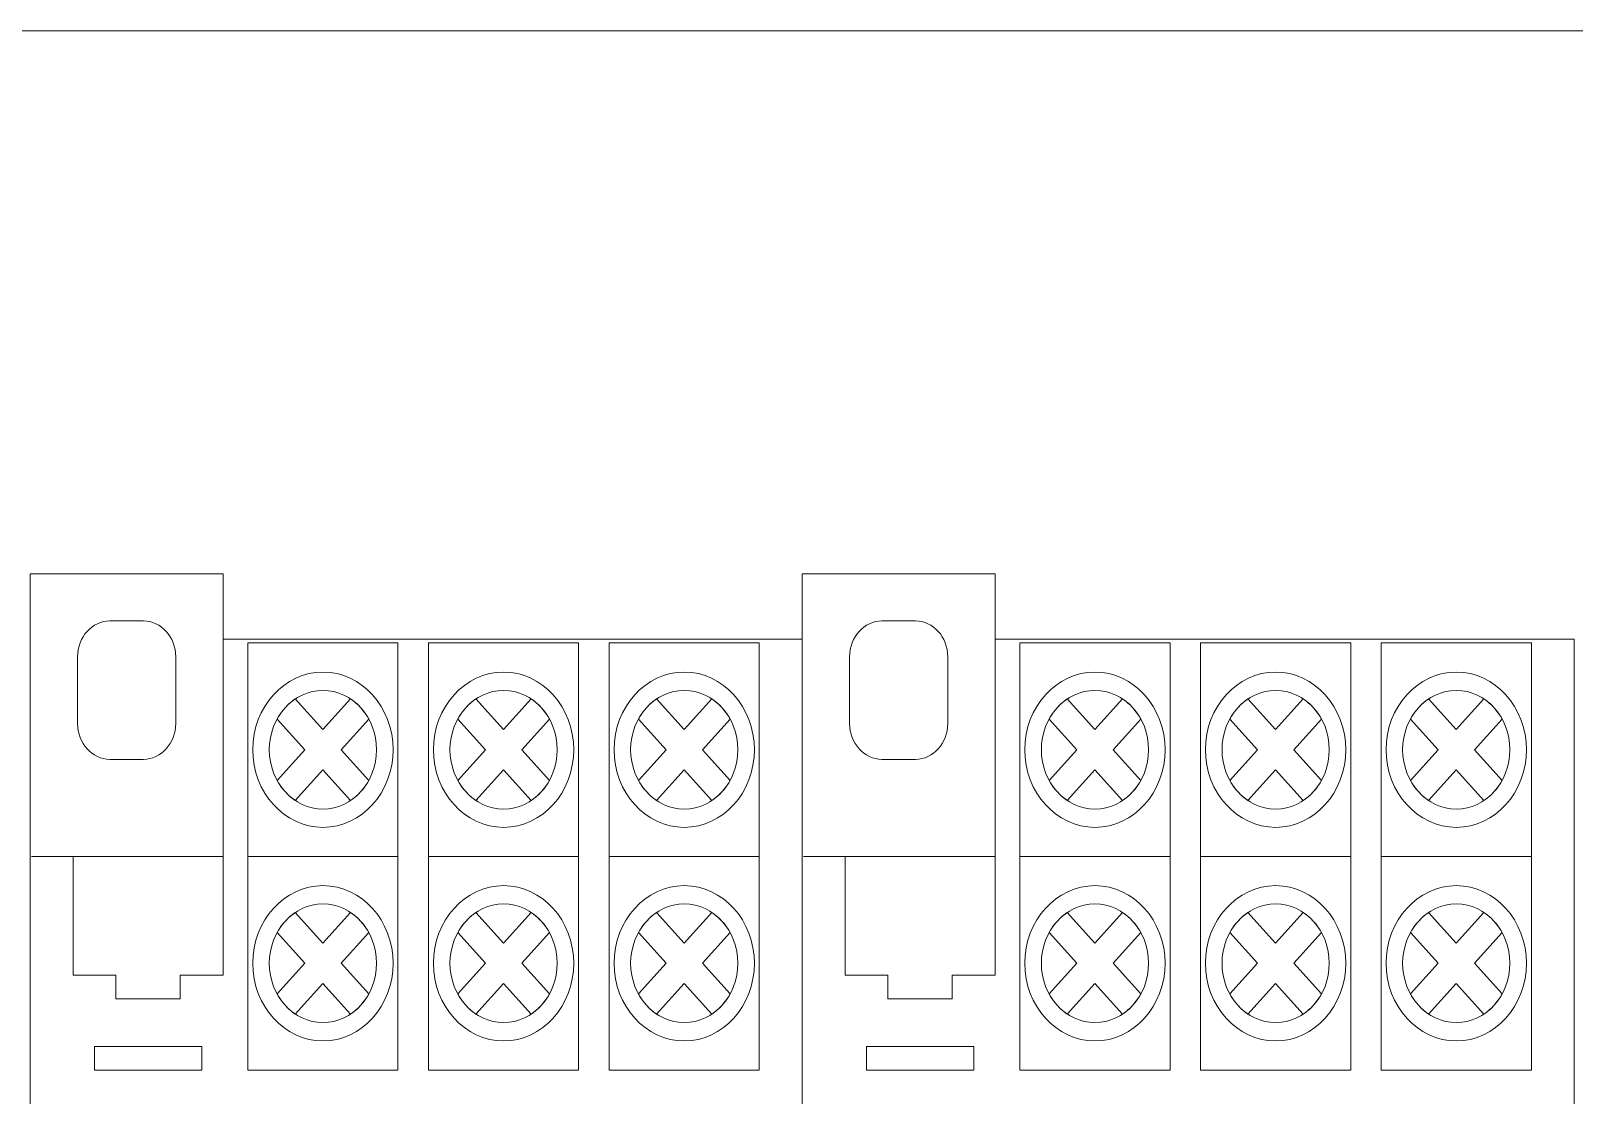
# Model space of a CAD drawing. Extents: x -319 to 3117, y -991 to 292.
# Drawn here: x 2704.2 to 2777.1, y -535.4 to -485.1 of the extents above; entities that cross this region are included whole.
import ezdxf

# ---------------------------------------------------------------- set-up
doc = ezdxf.new("R2010")
doc.units = 0
doc.layers.get('0').update_dxf_attribs({"lineweight": 15})

msp = doc.modelspace()

# ---------------------------------------------------------------- linework, layer by layer
at = {"lineweight": 15}
msp.add_line((2383.861, -485.065), (2819.444, -485.065), dxfattribs=at)
for points, knots in [([(2713.254, -513.814), (2713.254, -513.814), (2740.629, -513.814), (2740.629, -513.814), (2740.629, -513.814), (2740.629, -513.814), (2740.629, -586.118), (2740.629, -586.118), (2740.629, -586.118), (2740.629, -586.118), (2740.629, -589.215), (2740.629, -589.215), (2740.629, -589.215), (2740.629, -589.215), (2731.504, -589.215), (2731.504, -589.215), (2731.504, -589.215), (2731.504, -589.215), (2731.504, -586.118), (2731.504, -586.118), (2731.504, -586.118), (2731.504, -586.118), (2704.129, -586.118), (2704.129, -586.118), (2704.129, -586.118), (2704.129, -586.118), (2704.129, -523.11), (2704.129, -523.11), (2704.129, -523.11), (2704.129, -523.11), (2704.129, -513.814), (2704.129, -513.814), (2704.129, -513.814), (2704.129, -513.814), (2704.129, -510.715), (2704.129, -510.715), (2704.129, -510.715), (2704.129, -510.715), (2713.254, -510.715), (2713.254, -510.715), (2713.254, -510.715), (2713.254, -510.715), (2713.254, -513.814), (2713.254, -513.814)], [0, 0, 0, 0, 0.090909, 0.090909, 0.090909, 0.090909, 0.181818, 0.181818, 0.181818, 0.181818, 0.272727, 0.272727, 0.272727, 0.272727, 0.363636, 0.363636, 0.363636, 0.363636, 0.454545, 0.454545, 0.454545, 0.454545, 0.545455, 0.545455, 0.545455, 0.545455, 0.636364, 0.636364, 0.636364, 0.636364, 0.727273, 0.727273, 0.727273, 0.727273, 0.818182, 0.818182, 0.818182, 0.818182, 0.909091, 0.909091, 0.909091, 0.909091, 1, 1, 1, 1]), ([(2749.754, -513.814), (2749.754, -513.814), (2777.129, -513.814), (2777.129, -513.814), (2777.129, -513.814), (2777.129, -513.814), (2777.129, -586.118), (2777.129, -586.118), (2777.129, -586.118), (2777.129, -586.118), (2777.129, -589.215), (2777.129, -589.215), (2777.129, -589.215), (2777.129, -589.215), (2768.004, -589.215), (2768.004, -589.215), (2768.004, -589.215), (2768.004, -589.215), (2768.004, -586.118), (2768.004, -586.118), (2768.004, -586.118), (2768.004, -586.118), (2740.629, -586.118), (2740.629, -586.118), (2740.629, -586.118), (2740.629, -586.118), (2740.629, -523.11), (2740.629, -523.11), (2740.629, -523.11), (2740.629, -523.11), (2740.629, -513.814), (2740.629, -513.814), (2740.629, -513.814), (2740.629, -513.814), (2740.629, -510.715), (2740.629, -510.715), (2740.629, -510.715), (2740.629, -510.715), (2749.754, -510.715), (2749.754, -510.715), (2749.754, -510.715), (2749.754, -510.715), (2749.754, -513.814), (2749.754, -513.814)], [0, 0, 0, 0, 0.090909, 0.090909, 0.090909, 0.090909, 0.181818, 0.181818, 0.181818, 0.181818, 0.272727, 0.272727, 0.272727, 0.272727, 0.363636, 0.363636, 0.363636, 0.363636, 0.454545, 0.454545, 0.454545, 0.454545, 0.545455, 0.545455, 0.545455, 0.545455, 0.636364, 0.636364, 0.636364, 0.636364, 0.727273, 0.727273, 0.727273, 0.727273, 0.818182, 0.818182, 0.818182, 0.818182, 0.909091, 0.909091, 0.909091, 0.909091, 1, 1, 1, 1]), ([(2707.901, -512.944), (2707.901, -512.944), (2709.482, -512.944), (2709.482, -512.944), (2709.482, -512.944), (2710.324, -512.944), (2711.012, -513.705), (2711.012, -514.636), (2711.012, -514.636), (2711.012, -514.636), (2711.012, -517.795), (2711.012, -517.795), (2711.012, -517.795), (2711.012, -518.725), (2710.324, -519.487), (2709.482, -519.487), (2709.482, -519.487), (2709.482, -519.487), (2707.901, -519.487), (2707.901, -519.487), (2707.901, -519.487), (2707.06, -519.487), (2706.371, -518.725), (2706.371, -517.795), (2706.371, -517.795), (2706.371, -517.795), (2706.371, -514.636), (2706.371, -514.636), (2706.371, -514.636), (2706.371, -513.705), (2707.06, -512.944), (2707.901, -512.944), (2707.901, -512.944), (2707.901, -512.944), (2707.901, -512.944), (2707.901, -512.944)], [0, 0, 0, 0, 0.111111, 0.111111, 0.111111, 0.111111, 0.222222, 0.222222, 0.222222, 0.222222, 0.333333, 0.333333, 0.333333, 0.333333, 0.444444, 0.444444, 0.444444, 0.444444, 0.555556, 0.555556, 0.555556, 0.555556, 0.666667, 0.666667, 0.666667, 0.666667, 0.777778, 0.777778, 0.777778, 0.777778, 0.888889, 0.888889, 0.888889, 0.888889, 1, 1, 1, 1]), ([(2744.401, -512.944), (2744.401, -512.944), (2745.982, -512.944), (2745.982, -512.944), (2745.982, -512.944), (2746.824, -512.944), (2747.512, -513.705), (2747.512, -514.636), (2747.512, -514.636), (2747.512, -514.636), (2747.512, -517.795), (2747.512, -517.795), (2747.512, -517.795), (2747.512, -518.725), (2746.824, -519.487), (2745.982, -519.487), (2745.982, -519.487), (2745.982, -519.487), (2744.401, -519.487), (2744.401, -519.487), (2744.401, -519.487), (2743.56, -519.487), (2742.871, -518.725), (2742.871, -517.795), (2742.871, -517.795), (2742.871, -517.795), (2742.871, -514.636), (2742.871, -514.636), (2742.871, -514.636), (2742.871, -513.705), (2743.56, -512.944), (2744.401, -512.944), (2744.401, -512.944), (2744.401, -512.944), (2744.401, -512.944), (2744.401, -512.944)], [0, 0, 0, 0, 0.111111, 0.111111, 0.111111, 0.111111, 0.222222, 0.222222, 0.222222, 0.222222, 0.333333, 0.333333, 0.333333, 0.333333, 0.444444, 0.444444, 0.444444, 0.444444, 0.555556, 0.555556, 0.555556, 0.555556, 0.666667, 0.666667, 0.666667, 0.666667, 0.777778, 0.777778, 0.777778, 0.777778, 0.888889, 0.888889, 0.888889, 0.888889, 1, 1, 1, 1]), ([(2714.423, -513.985), (2714.423, -513.985), (2721.52, -513.985), (2721.52, -513.985), (2721.52, -513.985), (2721.52, -513.985), (2721.52, -524.078), (2721.52, -524.078), (2721.52, -524.078), (2721.52, -524.078), (2714.423, -524.078), (2714.423, -524.078), (2714.423, -524.078), (2714.423, -524.078), (2714.423, -513.985), (2714.423, -513.985)], [0, 0, 0, 0, 0.25, 0.25, 0.25, 0.25, 0.5, 0.5, 0.5, 0.5, 0.75, 0.75, 0.75, 0.75, 1, 1, 1, 1]), ([(2722.964, -513.985), (2722.964, -513.985), (2730.061, -513.985), (2730.061, -513.985), (2730.061, -513.985), (2730.061, -513.985), (2730.061, -524.078), (2730.061, -524.078), (2730.061, -524.078), (2730.061, -524.078), (2722.964, -524.078), (2722.964, -524.078), (2722.964, -524.078), (2722.964, -524.078), (2722.964, -513.985), (2722.964, -513.985)], [0, 0, 0, 0, 0.25, 0.25, 0.25, 0.25, 0.5, 0.5, 0.5, 0.5, 0.75, 0.75, 0.75, 0.75, 1, 1, 1, 1]), ([(2731.504, -513.985), (2731.504, -513.985), (2738.602, -513.985), (2738.602, -513.985), (2738.602, -513.985), (2738.602, -513.985), (2738.602, -524.078), (2738.602, -524.078), (2738.602, -524.078), (2738.602, -524.078), (2731.504, -524.078), (2731.504, -524.078), (2731.504, -524.078), (2731.504, -524.078), (2731.504, -513.985), (2731.504, -513.985)], [0, 0, 0, 0, 0.25, 0.25, 0.25, 0.25, 0.5, 0.5, 0.5, 0.5, 0.75, 0.75, 0.75, 0.75, 1, 1, 1, 1]), ([(2750.923, -513.985), (2750.923, -513.985), (2758.02, -513.985), (2758.02, -513.985), (2758.02, -513.985), (2758.02, -513.985), (2758.02, -524.078), (2758.02, -524.078), (2758.02, -524.078), (2758.02, -524.078), (2750.923, -524.078), (2750.923, -524.078), (2750.923, -524.078), (2750.923, -524.078), (2750.923, -513.985), (2750.923, -513.985)], [0, 0, 0, 0, 0.25, 0.25, 0.25, 0.25, 0.5, 0.5, 0.5, 0.5, 0.75, 0.75, 0.75, 0.75, 1, 1, 1, 1]), ([(2759.464, -513.985), (2759.464, -513.985), (2766.561, -513.985), (2766.561, -513.985), (2766.561, -513.985), (2766.561, -513.985), (2766.561, -524.078), (2766.561, -524.078), (2766.561, -524.078), (2766.561, -524.078), (2759.464, -524.078), (2759.464, -524.078), (2759.464, -524.078), (2759.464, -524.078), (2759.464, -513.985), (2759.464, -513.985)], [0, 0, 0, 0, 0.25, 0.25, 0.25, 0.25, 0.5, 0.5, 0.5, 0.5, 0.75, 0.75, 0.75, 0.75, 1, 1, 1, 1]), ([(2768.004, -513.985), (2768.004, -513.985), (2775.102, -513.985), (2775.102, -513.985), (2775.102, -513.985), (2775.102, -513.985), (2775.102, -524.078), (2775.102, -524.078), (2775.102, -524.078), (2775.102, -524.078), (2768.004, -524.078), (2768.004, -524.078), (2768.004, -524.078), (2768.004, -524.078), (2768.004, -513.985), (2768.004, -513.985)], [0, 0, 0, 0, 0.25, 0.25, 0.25, 0.25, 0.5, 0.5, 0.5, 0.5, 0.75, 0.75, 0.75, 0.75, 1, 1, 1, 1]), ([(2717.972, -515.363), (2719.799, -515.363), (2721.289, -517.011), (2721.289, -519.032), (2721.289, -519.032), (2721.289, -521.053), (2719.799, -522.702), (2717.972, -522.702), (2717.972, -522.702), (2716.144, -522.702), (2714.654, -521.053), (2714.654, -519.032), (2714.654, -519.032), (2714.654, -517.011), (2716.144, -515.363), (2717.972, -515.363), (2717.972, -515.363), (2717.972, -515.363), (2717.972, -515.363), (2717.972, -515.363)], [0, 0, 0, 0, 0.2, 0.2, 0.2, 0.2, 0.4, 0.4, 0.4, 0.4, 0.6, 0.6, 0.6, 0.6, 0.8, 0.8, 0.8, 0.8, 1, 1, 1, 1]), ([(2726.512, -515.363), (2728.339, -515.363), (2729.83, -517.011), (2729.83, -519.032), (2729.83, -519.032), (2729.83, -521.053), (2728.339, -522.702), (2726.512, -522.702), (2726.512, -522.702), (2724.685, -522.702), (2723.195, -521.053), (2723.195, -519.032), (2723.195, -519.032), (2723.195, -517.011), (2724.685, -515.363), (2726.512, -515.363), (2726.512, -515.363), (2726.512, -515.363), (2726.512, -515.363), (2726.512, -515.363)], [0, 0, 0, 0, 0.2, 0.2, 0.2, 0.2, 0.4, 0.4, 0.4, 0.4, 0.6, 0.6, 0.6, 0.6, 0.8, 0.8, 0.8, 0.8, 1, 1, 1, 1]), ([(2735.053, -515.363), (2736.88, -515.363), (2738.37, -517.011), (2738.37, -519.032), (2738.37, -519.032), (2738.37, -521.053), (2736.88, -522.702), (2735.053, -522.702), (2735.053, -522.702), (2733.226, -522.702), (2731.736, -521.053), (2731.736, -519.032), (2731.736, -519.032), (2731.736, -517.011), (2733.226, -515.363), (2735.053, -515.363), (2735.053, -515.363), (2735.053, -515.363), (2735.053, -515.363), (2735.053, -515.363)], [0, 0, 0, 0, 0.2, 0.2, 0.2, 0.2, 0.4, 0.4, 0.4, 0.4, 0.6, 0.6, 0.6, 0.6, 0.8, 0.8, 0.8, 0.8, 1, 1, 1, 1]), ([(2754.472, -515.363), (2756.299, -515.363), (2757.789, -517.011), (2757.789, -519.032), (2757.789, -519.032), (2757.789, -521.053), (2756.299, -522.702), (2754.472, -522.702), (2754.472, -522.702), (2752.644, -522.702), (2751.154, -521.053), (2751.154, -519.032), (2751.154, -519.032), (2751.154, -517.011), (2752.644, -515.363), (2754.472, -515.363), (2754.472, -515.363), (2754.472, -515.363), (2754.472, -515.363), (2754.472, -515.363)], [0, 0, 0, 0, 0.2, 0.2, 0.2, 0.2, 0.4, 0.4, 0.4, 0.4, 0.6, 0.6, 0.6, 0.6, 0.8, 0.8, 0.8, 0.8, 1, 1, 1, 1]), ([(2763.012, -515.363), (2764.839, -515.363), (2766.33, -517.011), (2766.33, -519.032), (2766.33, -519.032), (2766.33, -521.053), (2764.839, -522.702), (2763.012, -522.702), (2763.012, -522.702), (2761.185, -522.702), (2759.695, -521.053), (2759.695, -519.032), (2759.695, -519.032), (2759.695, -517.011), (2761.185, -515.363), (2763.012, -515.363), (2763.012, -515.363), (2763.012, -515.363), (2763.012, -515.363), (2763.012, -515.363)], [0, 0, 0, 0, 0.2, 0.2, 0.2, 0.2, 0.4, 0.4, 0.4, 0.4, 0.6, 0.6, 0.6, 0.6, 0.8, 0.8, 0.8, 0.8, 1, 1, 1, 1]), ([(2771.553, -515.363), (2773.38, -515.363), (2774.87, -517.011), (2774.87, -519.032), (2774.87, -519.032), (2774.87, -521.053), (2773.38, -522.702), (2771.553, -522.702), (2771.553, -522.702), (2769.726, -522.702), (2768.236, -521.053), (2768.236, -519.032), (2768.236, -519.032), (2768.236, -517.011), (2769.726, -515.363), (2771.553, -515.363), (2771.553, -515.363), (2771.553, -515.363), (2771.553, -515.363), (2771.553, -515.363)], [0, 0, 0, 0, 0.2, 0.2, 0.2, 0.2, 0.4, 0.4, 0.4, 0.4, 0.6, 0.6, 0.6, 0.6, 0.8, 0.8, 0.8, 0.8, 1, 1, 1, 1]), ([(2717.972, -516.228), (2719.367, -516.228), (2720.506, -517.488), (2720.506, -519.032), (2720.506, -519.032), (2720.506, -520.576), (2719.367, -521.836), (2717.972, -521.836), (2717.972, -521.836), (2716.576, -521.836), (2715.437, -520.576), (2715.437, -519.032), (2715.437, -519.032), (2715.437, -517.488), (2716.576, -516.228), (2717.972, -516.228), (2717.972, -516.228), (2717.972, -516.228), (2717.972, -516.228), (2717.972, -516.228)], [0, 0, 0, 0, 0.2, 0.2, 0.2, 0.2, 0.4, 0.4, 0.4, 0.4, 0.6, 0.6, 0.6, 0.6, 0.8, 0.8, 0.8, 0.8, 1, 1, 1, 1]), ([(2726.512, -516.228), (2727.908, -516.228), (2729.047, -517.488), (2729.047, -519.032), (2729.047, -519.032), (2729.047, -520.576), (2727.908, -521.836), (2726.512, -521.836), (2726.512, -521.836), (2725.116, -521.836), (2723.978, -520.576), (2723.978, -519.032), (2723.978, -519.032), (2723.978, -517.488), (2725.116, -516.228), (2726.512, -516.228), (2726.512, -516.228), (2726.512, -516.228), (2726.512, -516.228), (2726.512, -516.228)], [0, 0, 0, 0, 0.2, 0.2, 0.2, 0.2, 0.4, 0.4, 0.4, 0.4, 0.6, 0.6, 0.6, 0.6, 0.8, 0.8, 0.8, 0.8, 1, 1, 1, 1]), ([(2735.053, -516.228), (2736.449, -516.228), (2737.588, -517.488), (2737.588, -519.032), (2737.588, -519.032), (2737.588, -520.576), (2736.449, -521.836), (2735.053, -521.836), (2735.053, -521.836), (2733.657, -521.836), (2732.518, -520.576), (2732.518, -519.032), (2732.518, -519.032), (2732.518, -517.488), (2733.657, -516.228), (2735.053, -516.228), (2735.053, -516.228), (2735.053, -516.228), (2735.053, -516.228), (2735.053, -516.228)], [0, 0, 0, 0, 0.2, 0.2, 0.2, 0.2, 0.4, 0.4, 0.4, 0.4, 0.6, 0.6, 0.6, 0.6, 0.8, 0.8, 0.8, 0.8, 1, 1, 1, 1]), ([(2754.472, -516.228), (2755.867, -516.228), (2757.006, -517.488), (2757.006, -519.032), (2757.006, -519.032), (2757.006, -520.576), (2755.867, -521.836), (2754.472, -521.836), (2754.472, -521.836), (2753.076, -521.836), (2751.937, -520.576), (2751.937, -519.032), (2751.937, -519.032), (2751.937, -517.488), (2753.076, -516.228), (2754.472, -516.228), (2754.472, -516.228), (2754.472, -516.228), (2754.472, -516.228), (2754.472, -516.228)], [0, 0, 0, 0, 0.2, 0.2, 0.2, 0.2, 0.4, 0.4, 0.4, 0.4, 0.6, 0.6, 0.6, 0.6, 0.8, 0.8, 0.8, 0.8, 1, 1, 1, 1]), ([(2763.012, -516.228), (2764.408, -516.228), (2765.547, -517.488), (2765.547, -519.032), (2765.547, -519.032), (2765.547, -520.576), (2764.408, -521.836), (2763.012, -521.836), (2763.012, -521.836), (2761.616, -521.836), (2760.478, -520.576), (2760.478, -519.032), (2760.478, -519.032), (2760.478, -517.488), (2761.616, -516.228), (2763.012, -516.228), (2763.012, -516.228), (2763.012, -516.228), (2763.012, -516.228), (2763.012, -516.228)], [0, 0, 0, 0, 0.2, 0.2, 0.2, 0.2, 0.4, 0.4, 0.4, 0.4, 0.6, 0.6, 0.6, 0.6, 0.8, 0.8, 0.8, 0.8, 1, 1, 1, 1]), ([(2771.553, -516.228), (2772.949, -516.228), (2774.088, -517.488), (2774.088, -519.032), (2774.088, -519.032), (2774.088, -520.576), (2772.949, -521.836), (2771.553, -521.836), (2771.553, -521.836), (2770.157, -521.836), (2769.018, -520.576), (2769.018, -519.032), (2769.018, -519.032), (2769.018, -517.488), (2770.157, -516.228), (2771.553, -516.228), (2771.553, -516.228), (2771.553, -516.228), (2771.553, -516.228), (2771.553, -516.228)], [0, 0, 0, 0, 0.2, 0.2, 0.2, 0.2, 0.4, 0.4, 0.4, 0.4, 0.6, 0.6, 0.6, 0.6, 0.8, 0.8, 0.8, 0.8, 1, 1, 1, 1]), ([(2716.662, -516.632), (2716.662, -516.632), (2717.972, -518.08), (2717.972, -518.08), (2717.972, -518.08), (2717.972, -518.08), (2719.28, -516.633), (2719.28, -516.633), (2719.28, -516.633), (2719.632, -516.868), (2719.927, -517.196), (2720.141, -517.584), (2720.141, -517.584), (2720.141, -517.584), (2718.832, -519.032), (2718.832, -519.032), (2718.832, -519.032), (2718.832, -519.032), (2720.14, -520.48), (2720.14, -520.48), (2720.14, -520.48), (2719.927, -520.868), (2719.631, -521.195), (2719.28, -521.431), (2719.28, -521.431), (2719.28, -521.431), (2717.972, -519.983), (2717.972, -519.983), (2717.972, -519.983), (2717.972, -519.983), (2716.663, -521.431), (2716.663, -521.431), (2716.663, -521.431), (2716.311, -521.196), (2716.016, -520.868), (2715.803, -520.48), (2715.803, -520.48), (2715.803, -520.48), (2717.111, -519.032), (2717.111, -519.032), (2717.111, -519.032), (2717.111, -519.032), (2715.803, -517.584), (2715.803, -517.584), (2715.803, -517.584), (2716.016, -517.196), (2716.311, -516.868), (2716.662, -516.632), (2716.662, -516.632), (2716.662, -516.632), (2716.662, -516.632), (2716.662, -516.632)], [0, 0, 0, 0, 0.076923, 0.076923, 0.076923, 0.076923, 0.153846, 0.153846, 0.153846, 0.153846, 0.230769, 0.230769, 0.230769, 0.230769, 0.307692, 0.307692, 0.307692, 0.307692, 0.384615, 0.384615, 0.384615, 0.384615, 0.461538, 0.461538, 0.461538, 0.461538, 0.538462, 0.538462, 0.538462, 0.538462, 0.615385, 0.615385, 0.615385, 0.615385, 0.692308, 0.692308, 0.692308, 0.692308, 0.769231, 0.769231, 0.769231, 0.769231, 0.846154, 0.846154, 0.846154, 0.846154, 0.923077, 0.923077, 0.923077, 0.923077, 1, 1, 1, 1]), ([(2725.203, -516.632), (2725.203, -516.632), (2726.512, -518.08), (2726.512, -518.08), (2726.512, -518.08), (2726.512, -518.08), (2727.821, -516.633), (2727.821, -516.633), (2727.821, -516.633), (2728.173, -516.868), (2728.468, -517.196), (2728.681, -517.584), (2728.681, -517.584), (2728.681, -517.584), (2727.372, -519.032), (2727.372, -519.032), (2727.372, -519.032), (2727.372, -519.032), (2728.681, -520.48), (2728.681, -520.48), (2728.681, -520.48), (2728.468, -520.868), (2728.172, -521.195), (2727.821, -521.431), (2727.821, -521.431), (2727.821, -521.431), (2726.512, -519.983), (2726.512, -519.983), (2726.512, -519.983), (2726.512, -519.983), (2725.203, -521.431), (2725.203, -521.431), (2725.203, -521.431), (2724.852, -521.196), (2724.556, -520.868), (2724.343, -520.48), (2724.343, -520.48), (2724.343, -520.48), (2725.652, -519.032), (2725.652, -519.032), (2725.652, -519.032), (2725.652, -519.032), (2724.343, -517.584), (2724.343, -517.584), (2724.343, -517.584), (2724.556, -517.196), (2724.852, -516.868), (2725.203, -516.632), (2725.203, -516.632), (2725.203, -516.632), (2725.203, -516.632), (2725.203, -516.632)], [0, 0, 0, 0, 0.076923, 0.076923, 0.076923, 0.076923, 0.153846, 0.153846, 0.153846, 0.153846, 0.230769, 0.230769, 0.230769, 0.230769, 0.307692, 0.307692, 0.307692, 0.307692, 0.384615, 0.384615, 0.384615, 0.384615, 0.461538, 0.461538, 0.461538, 0.461538, 0.538462, 0.538462, 0.538462, 0.538462, 0.615385, 0.615385, 0.615385, 0.615385, 0.692308, 0.692308, 0.692308, 0.692308, 0.769231, 0.769231, 0.769231, 0.769231, 0.846154, 0.846154, 0.846154, 0.846154, 0.923077, 0.923077, 0.923077, 0.923077, 1, 1, 1, 1]), ([(2733.744, -516.632), (2733.744, -516.632), (2735.053, -518.08), (2735.053, -518.08), (2735.053, -518.08), (2735.053, -518.08), (2736.362, -516.633), (2736.362, -516.633), (2736.362, -516.633), (2736.713, -516.868), (2737.009, -517.196), (2737.222, -517.584), (2737.222, -517.584), (2737.222, -517.584), (2735.913, -519.032), (2735.913, -519.032), (2735.913, -519.032), (2735.913, -519.032), (2737.222, -520.48), (2737.222, -520.48), (2737.222, -520.48), (2737.009, -520.868), (2736.713, -521.195), (2736.362, -521.431), (2736.362, -521.431), (2736.362, -521.431), (2735.053, -519.983), (2735.053, -519.983), (2735.053, -519.983), (2735.053, -519.983), (2733.744, -521.431), (2733.744, -521.431), (2733.744, -521.431), (2733.393, -521.196), (2733.097, -520.868), (2732.884, -520.48), (2732.884, -520.48), (2732.884, -520.48), (2734.193, -519.032), (2734.193, -519.032), (2734.193, -519.032), (2734.193, -519.032), (2732.884, -517.584), (2732.884, -517.584), (2732.884, -517.584), (2733.097, -517.196), (2733.393, -516.868), (2733.744, -516.632), (2733.744, -516.632), (2733.744, -516.632), (2733.744, -516.632), (2733.744, -516.632)], [0, 0, 0, 0, 0.076923, 0.076923, 0.076923, 0.076923, 0.153846, 0.153846, 0.153846, 0.153846, 0.230769, 0.230769, 0.230769, 0.230769, 0.307692, 0.307692, 0.307692, 0.307692, 0.384615, 0.384615, 0.384615, 0.384615, 0.461538, 0.461538, 0.461538, 0.461538, 0.538462, 0.538462, 0.538462, 0.538462, 0.615385, 0.615385, 0.615385, 0.615385, 0.692308, 0.692308, 0.692308, 0.692308, 0.769231, 0.769231, 0.769231, 0.769231, 0.846154, 0.846154, 0.846154, 0.846154, 0.923077, 0.923077, 0.923077, 0.923077, 1, 1, 1, 1]), ([(2753.162, -516.632), (2753.162, -516.632), (2754.472, -518.08), (2754.472, -518.08), (2754.472, -518.08), (2754.472, -518.08), (2755.78, -516.633), (2755.78, -516.633), (2755.78, -516.633), (2756.132, -516.868), (2756.427, -517.196), (2756.641, -517.584), (2756.641, -517.584), (2756.641, -517.584), (2755.332, -519.032), (2755.332, -519.032), (2755.332, -519.032), (2755.332, -519.032), (2756.64, -520.48), (2756.64, -520.48), (2756.64, -520.48), (2756.427, -520.868), (2756.131, -521.195), (2755.78, -521.431), (2755.78, -521.431), (2755.78, -521.431), (2754.472, -519.983), (2754.472, -519.983), (2754.472, -519.983), (2754.472, -519.983), (2753.163, -521.431), (2753.163, -521.431), (2753.163, -521.431), (2752.811, -521.196), (2752.516, -520.868), (2752.303, -520.48), (2752.303, -520.48), (2752.303, -520.48), (2753.611, -519.032), (2753.611, -519.032), (2753.611, -519.032), (2753.611, -519.032), (2752.303, -517.584), (2752.303, -517.584), (2752.303, -517.584), (2752.516, -517.196), (2752.811, -516.868), (2753.162, -516.632), (2753.162, -516.632), (2753.162, -516.632), (2753.162, -516.632), (2753.162, -516.632)], [0, 0, 0, 0, 0.076923, 0.076923, 0.076923, 0.076923, 0.153846, 0.153846, 0.153846, 0.153846, 0.230769, 0.230769, 0.230769, 0.230769, 0.307692, 0.307692, 0.307692, 0.307692, 0.384615, 0.384615, 0.384615, 0.384615, 0.461538, 0.461538, 0.461538, 0.461538, 0.538462, 0.538462, 0.538462, 0.538462, 0.615385, 0.615385, 0.615385, 0.615385, 0.692308, 0.692308, 0.692308, 0.692308, 0.769231, 0.769231, 0.769231, 0.769231, 0.846154, 0.846154, 0.846154, 0.846154, 0.923077, 0.923077, 0.923077, 0.923077, 1, 1, 1, 1]), ([(2761.703, -516.632), (2761.703, -516.632), (2763.012, -518.08), (2763.012, -518.08), (2763.012, -518.08), (2763.012, -518.08), (2764.321, -516.633), (2764.321, -516.633), (2764.321, -516.633), (2764.673, -516.868), (2764.968, -517.196), (2765.181, -517.584), (2765.181, -517.584), (2765.181, -517.584), (2763.872, -519.032), (2763.872, -519.032), (2763.872, -519.032), (2763.872, -519.032), (2765.181, -520.48), (2765.181, -520.48), (2765.181, -520.48), (2764.968, -520.868), (2764.672, -521.195), (2764.321, -521.431), (2764.321, -521.431), (2764.321, -521.431), (2763.012, -519.983), (2763.012, -519.983), (2763.012, -519.983), (2763.012, -519.983), (2761.703, -521.431), (2761.703, -521.431), (2761.703, -521.431), (2761.352, -521.196), (2761.056, -520.868), (2760.843, -520.48), (2760.843, -520.48), (2760.843, -520.48), (2762.152, -519.032), (2762.152, -519.032), (2762.152, -519.032), (2762.152, -519.032), (2760.843, -517.584), (2760.843, -517.584), (2760.843, -517.584), (2761.056, -517.196), (2761.352, -516.868), (2761.703, -516.632), (2761.703, -516.632), (2761.703, -516.632), (2761.703, -516.632), (2761.703, -516.632)], [0, 0, 0, 0, 0.076923, 0.076923, 0.076923, 0.076923, 0.153846, 0.153846, 0.153846, 0.153846, 0.230769, 0.230769, 0.230769, 0.230769, 0.307692, 0.307692, 0.307692, 0.307692, 0.384615, 0.384615, 0.384615, 0.384615, 0.461538, 0.461538, 0.461538, 0.461538, 0.538462, 0.538462, 0.538462, 0.538462, 0.615385, 0.615385, 0.615385, 0.615385, 0.692308, 0.692308, 0.692308, 0.692308, 0.769231, 0.769231, 0.769231, 0.769231, 0.846154, 0.846154, 0.846154, 0.846154, 0.923077, 0.923077, 0.923077, 0.923077, 1, 1, 1, 1]), ([(2770.244, -516.632), (2770.244, -516.632), (2771.553, -518.08), (2771.553, -518.08), (2771.553, -518.08), (2771.553, -518.08), (2772.862, -516.633), (2772.862, -516.633), (2772.862, -516.633), (2773.213, -516.868), (2773.509, -517.196), (2773.722, -517.584), (2773.722, -517.584), (2773.722, -517.584), (2772.413, -519.032), (2772.413, -519.032), (2772.413, -519.032), (2772.413, -519.032), (2773.722, -520.48), (2773.722, -520.48), (2773.722, -520.48), (2773.509, -520.868), (2773.213, -521.195), (2772.862, -521.431), (2772.862, -521.431), (2772.862, -521.431), (2771.553, -519.983), (2771.553, -519.983), (2771.553, -519.983), (2771.553, -519.983), (2770.244, -521.431), (2770.244, -521.431), (2770.244, -521.431), (2769.893, -521.196), (2769.597, -520.868), (2769.384, -520.48), (2769.384, -520.48), (2769.384, -520.48), (2770.693, -519.032), (2770.693, -519.032), (2770.693, -519.032), (2770.693, -519.032), (2769.384, -517.584), (2769.384, -517.584), (2769.384, -517.584), (2769.597, -517.196), (2769.893, -516.868), (2770.244, -516.632), (2770.244, -516.632), (2770.244, -516.632), (2770.244, -516.632), (2770.244, -516.632)], [0, 0, 0, 0, 0.076923, 0.076923, 0.076923, 0.076923, 0.153846, 0.153846, 0.153846, 0.153846, 0.230769, 0.230769, 0.230769, 0.230769, 0.307692, 0.307692, 0.307692, 0.307692, 0.384615, 0.384615, 0.384615, 0.384615, 0.461538, 0.461538, 0.461538, 0.461538, 0.538462, 0.538462, 0.538462, 0.538462, 0.615385, 0.615385, 0.615385, 0.615385, 0.692308, 0.692308, 0.692308, 0.692308, 0.769231, 0.769231, 0.769231, 0.769231, 0.846154, 0.846154, 0.846154, 0.846154, 0.923077, 0.923077, 0.923077, 0.923077, 1, 1, 1, 1]), ([(2706.157, -524.078), (2706.157, -524.078), (2713.254, -524.078), (2713.254, -524.078), (2713.254, -524.078), (2713.254, -524.078), (2713.254, -529.686), (2713.254, -529.686), (2713.254, -529.686), (2713.254, -529.686), (2711.226, -529.686), (2711.226, -529.686), (2711.226, -529.686), (2711.226, -529.686), (2711.226, -530.807), (2711.226, -530.807), (2711.226, -530.807), (2711.226, -530.807), (2708.185, -530.807), (2708.185, -530.807), (2708.185, -530.807), (2708.185, -530.807), (2708.185, -529.686), (2708.185, -529.686), (2708.185, -529.686), (2708.185, -529.686), (2706.157, -529.686), (2706.157, -529.686), (2706.157, -529.686), (2706.157, -529.686), (2706.157, -524.078), (2706.157, -524.078)], [0, 0, 0, 0, 0.125, 0.125, 0.125, 0.125, 0.25, 0.25, 0.25, 0.25, 0.375, 0.375, 0.375, 0.375, 0.5, 0.5, 0.5, 0.5, 0.625, 0.625, 0.625, 0.625, 0.75, 0.75, 0.75, 0.75, 0.875, 0.875, 0.875, 0.875, 1, 1, 1, 1]), ([(2714.423, -524.078), (2714.423, -524.078), (2721.52, -524.078), (2721.52, -524.078), (2721.52, -524.078), (2721.52, -524.078), (2721.52, -534.171), (2721.52, -534.171), (2721.52, -534.171), (2721.52, -534.171), (2714.423, -534.171), (2714.423, -534.171), (2714.423, -534.171), (2714.423, -534.171), (2714.423, -524.078), (2714.423, -524.078)], [0, 0, 0, 0, 0.25, 0.25, 0.25, 0.25, 0.5, 0.5, 0.5, 0.5, 0.75, 0.75, 0.75, 0.75, 1, 1, 1, 1]), ([(2722.964, -524.078), (2722.964, -524.078), (2730.061, -524.078), (2730.061, -524.078), (2730.061, -524.078), (2730.061, -524.078), (2730.061, -534.171), (2730.061, -534.171), (2730.061, -534.171), (2730.061, -534.171), (2722.964, -534.171), (2722.964, -534.171), (2722.964, -534.171), (2722.964, -534.171), (2722.964, -524.078), (2722.964, -524.078)], [0, 0, 0, 0, 0.25, 0.25, 0.25, 0.25, 0.5, 0.5, 0.5, 0.5, 0.75, 0.75, 0.75, 0.75, 1, 1, 1, 1]), ([(2731.504, -524.078), (2731.504, -524.078), (2738.602, -524.078), (2738.602, -524.078), (2738.602, -524.078), (2738.602, -524.078), (2738.602, -534.171), (2738.602, -534.171), (2738.602, -534.171), (2738.602, -534.171), (2731.504, -534.171), (2731.504, -534.171), (2731.504, -534.171), (2731.504, -534.171), (2731.504, -524.078), (2731.504, -524.078)], [0, 0, 0, 0, 0.25, 0.25, 0.25, 0.25, 0.5, 0.5, 0.5, 0.5, 0.75, 0.75, 0.75, 0.75, 1, 1, 1, 1]), ([(2742.657, -524.078), (2742.657, -524.078), (2749.754, -524.078), (2749.754, -524.078), (2749.754, -524.078), (2749.754, -524.078), (2749.754, -529.686), (2749.754, -529.686), (2749.754, -529.686), (2749.754, -529.686), (2747.726, -529.686), (2747.726, -529.686), (2747.726, -529.686), (2747.726, -529.686), (2747.726, -530.807), (2747.726, -530.807), (2747.726, -530.807), (2747.726, -530.807), (2744.685, -530.807), (2744.685, -530.807), (2744.685, -530.807), (2744.685, -530.807), (2744.685, -529.686), (2744.685, -529.686), (2744.685, -529.686), (2744.685, -529.686), (2742.657, -529.686), (2742.657, -529.686), (2742.657, -529.686), (2742.657, -529.686), (2742.657, -524.078), (2742.657, -524.078)], [0, 0, 0, 0, 0.125, 0.125, 0.125, 0.125, 0.25, 0.25, 0.25, 0.25, 0.375, 0.375, 0.375, 0.375, 0.5, 0.5, 0.5, 0.5, 0.625, 0.625, 0.625, 0.625, 0.75, 0.75, 0.75, 0.75, 0.875, 0.875, 0.875, 0.875, 1, 1, 1, 1]), ([(2750.923, -524.078), (2750.923, -524.078), (2758.02, -524.078), (2758.02, -524.078), (2758.02, -524.078), (2758.02, -524.078), (2758.02, -534.171), (2758.02, -534.171), (2758.02, -534.171), (2758.02, -534.171), (2750.923, -534.171), (2750.923, -534.171), (2750.923, -534.171), (2750.923, -534.171), (2750.923, -524.078), (2750.923, -524.078)], [0, 0, 0, 0, 0.25, 0.25, 0.25, 0.25, 0.5, 0.5, 0.5, 0.5, 0.75, 0.75, 0.75, 0.75, 1, 1, 1, 1]), ([(2759.464, -524.078), (2759.464, -524.078), (2766.561, -524.078), (2766.561, -524.078), (2766.561, -524.078), (2766.561, -524.078), (2766.561, -534.171), (2766.561, -534.171), (2766.561, -534.171), (2766.561, -534.171), (2759.464, -534.171), (2759.464, -534.171), (2759.464, -534.171), (2759.464, -534.171), (2759.464, -524.078), (2759.464, -524.078)], [0, 0, 0, 0, 0.25, 0.25, 0.25, 0.25, 0.5, 0.5, 0.5, 0.5, 0.75, 0.75, 0.75, 0.75, 1, 1, 1, 1]), ([(2768.004, -524.078), (2768.004, -524.078), (2775.102, -524.078), (2775.102, -524.078), (2775.102, -524.078), (2775.102, -524.078), (2775.102, -534.171), (2775.102, -534.171), (2775.102, -534.171), (2775.102, -534.171), (2768.004, -534.171), (2768.004, -534.171), (2768.004, -534.171), (2768.004, -534.171), (2768.004, -524.078), (2768.004, -524.078)], [0, 0, 0, 0, 0.25, 0.25, 0.25, 0.25, 0.5, 0.5, 0.5, 0.5, 0.75, 0.75, 0.75, 0.75, 1, 1, 1, 1]), ([(2717.972, -525.456), (2719.799, -525.456), (2721.289, -527.104), (2721.289, -529.125), (2721.289, -529.125), (2721.289, -531.146), (2719.799, -532.794), (2717.972, -532.794), (2717.972, -532.794), (2716.144, -532.794), (2714.654, -531.146), (2714.654, -529.125), (2714.654, -529.125), (2714.654, -527.104), (2716.144, -525.456), (2717.972, -525.456), (2717.972, -525.456), (2717.972, -525.456), (2717.972, -525.456), (2717.972, -525.456)], [0, 0, 0, 0, 0.2, 0.2, 0.2, 0.2, 0.4, 0.4, 0.4, 0.4, 0.6, 0.6, 0.6, 0.6, 0.8, 0.8, 0.8, 0.8, 1, 1, 1, 1]), ([(2726.512, -525.456), (2728.339, -525.456), (2729.83, -527.104), (2729.83, -529.125), (2729.83, -529.125), (2729.83, -531.146), (2728.339, -532.794), (2726.512, -532.794), (2726.512, -532.794), (2724.685, -532.794), (2723.195, -531.146), (2723.195, -529.125), (2723.195, -529.125), (2723.195, -527.104), (2724.685, -525.456), (2726.512, -525.456), (2726.512, -525.456), (2726.512, -525.456), (2726.512, -525.456), (2726.512, -525.456)], [0, 0, 0, 0, 0.2, 0.2, 0.2, 0.2, 0.4, 0.4, 0.4, 0.4, 0.6, 0.6, 0.6, 0.6, 0.8, 0.8, 0.8, 0.8, 1, 1, 1, 1]), ([(2735.053, -525.456), (2736.88, -525.456), (2738.37, -527.104), (2738.37, -529.125), (2738.37, -529.125), (2738.37, -531.146), (2736.88, -532.794), (2735.053, -532.794), (2735.053, -532.794), (2733.226, -532.794), (2731.736, -531.146), (2731.736, -529.125), (2731.736, -529.125), (2731.736, -527.104), (2733.226, -525.456), (2735.053, -525.456), (2735.053, -525.456), (2735.053, -525.456), (2735.053, -525.456), (2735.053, -525.456)], [0, 0, 0, 0, 0.2, 0.2, 0.2, 0.2, 0.4, 0.4, 0.4, 0.4, 0.6, 0.6, 0.6, 0.6, 0.8, 0.8, 0.8, 0.8, 1, 1, 1, 1]), ([(2754.472, -525.456), (2756.299, -525.456), (2757.789, -527.104), (2757.789, -529.125), (2757.789, -529.125), (2757.789, -531.146), (2756.299, -532.794), (2754.472, -532.794), (2754.472, -532.794), (2752.644, -532.794), (2751.154, -531.146), (2751.154, -529.125), (2751.154, -529.125), (2751.154, -527.104), (2752.644, -525.456), (2754.472, -525.456), (2754.472, -525.456), (2754.472, -525.456), (2754.472, -525.456), (2754.472, -525.456)], [0, 0, 0, 0, 0.2, 0.2, 0.2, 0.2, 0.4, 0.4, 0.4, 0.4, 0.6, 0.6, 0.6, 0.6, 0.8, 0.8, 0.8, 0.8, 1, 1, 1, 1]), ([(2763.012, -525.456), (2764.839, -525.456), (2766.33, -527.104), (2766.33, -529.125), (2766.33, -529.125), (2766.33, -531.146), (2764.839, -532.794), (2763.012, -532.794), (2763.012, -532.794), (2761.185, -532.794), (2759.695, -531.146), (2759.695, -529.125), (2759.695, -529.125), (2759.695, -527.104), (2761.185, -525.456), (2763.012, -525.456), (2763.012, -525.456), (2763.012, -525.456), (2763.012, -525.456), (2763.012, -525.456)], [0, 0, 0, 0, 0.2, 0.2, 0.2, 0.2, 0.4, 0.4, 0.4, 0.4, 0.6, 0.6, 0.6, 0.6, 0.8, 0.8, 0.8, 0.8, 1, 1, 1, 1]), ([(2771.553, -525.456), (2773.38, -525.456), (2774.87, -527.104), (2774.87, -529.125), (2774.87, -529.125), (2774.87, -531.146), (2773.38, -532.794), (2771.553, -532.794), (2771.553, -532.794), (2769.726, -532.794), (2768.236, -531.146), (2768.236, -529.125), (2768.236, -529.125), (2768.236, -527.104), (2769.726, -525.456), (2771.553, -525.456), (2771.553, -525.456), (2771.553, -525.456), (2771.553, -525.456), (2771.553, -525.456)], [0, 0, 0, 0, 0.2, 0.2, 0.2, 0.2, 0.4, 0.4, 0.4, 0.4, 0.6, 0.6, 0.6, 0.6, 0.8, 0.8, 0.8, 0.8, 1, 1, 1, 1]), ([(2717.972, -526.321), (2719.367, -526.321), (2720.506, -527.58), (2720.506, -529.125), (2720.506, -529.125), (2720.506, -530.669), (2719.367, -531.928), (2717.972, -531.928), (2717.972, -531.928), (2716.576, -531.928), (2715.437, -530.669), (2715.437, -529.125), (2715.437, -529.125), (2715.437, -527.58), (2716.576, -526.321), (2717.972, -526.321), (2717.972, -526.321), (2717.972, -526.321), (2717.972, -526.321), (2717.972, -526.321)], [0, 0, 0, 0, 0.2, 0.2, 0.2, 0.2, 0.4, 0.4, 0.4, 0.4, 0.6, 0.6, 0.6, 0.6, 0.8, 0.8, 0.8, 0.8, 1, 1, 1, 1]), ([(2716.662, -526.725), (2716.662, -526.725), (2717.972, -528.173), (2717.972, -528.173), (2717.972, -528.173), (2717.972, -528.173), (2719.28, -526.726), (2719.28, -526.726), (2719.28, -526.726), (2719.632, -526.961), (2719.927, -527.289), (2720.141, -527.677), (2720.141, -527.677), (2720.141, -527.677), (2718.832, -529.125), (2718.832, -529.125), (2718.832, -529.125), (2718.832, -529.125), (2720.14, -530.572), (2720.14, -530.572), (2720.14, -530.572), (2719.927, -530.961), (2719.631, -531.288), (2719.28, -531.524), (2719.28, -531.524), (2719.28, -531.524), (2717.972, -530.076), (2717.972, -530.076), (2717.972, -530.076), (2717.972, -530.076), (2716.663, -531.524), (2716.663, -531.524), (2716.663, -531.524), (2716.311, -531.288), (2716.016, -530.961), (2715.803, -530.572), (2715.803, -530.572), (2715.803, -530.572), (2717.111, -529.125), (2717.111, -529.125), (2717.111, -529.125), (2717.111, -529.125), (2715.803, -527.677), (2715.803, -527.677), (2715.803, -527.677), (2716.016, -527.288), (2716.311, -526.961), (2716.662, -526.725), (2716.662, -526.725), (2716.662, -526.725), (2716.662, -526.725), (2716.662, -526.725)], [0, 0, 0, 0, 0.076923, 0.076923, 0.076923, 0.076923, 0.153846, 0.153846, 0.153846, 0.153846, 0.230769, 0.230769, 0.230769, 0.230769, 0.307692, 0.307692, 0.307692, 0.307692, 0.384615, 0.384615, 0.384615, 0.384615, 0.461538, 0.461538, 0.461538, 0.461538, 0.538462, 0.538462, 0.538462, 0.538462, 0.615385, 0.615385, 0.615385, 0.615385, 0.692308, 0.692308, 0.692308, 0.692308, 0.769231, 0.769231, 0.769231, 0.769231, 0.846154, 0.846154, 0.846154, 0.846154, 0.923077, 0.923077, 0.923077, 0.923077, 1, 1, 1, 1]), ([(2726.512, -526.321), (2727.908, -526.321), (2729.047, -527.58), (2729.047, -529.125), (2729.047, -529.125), (2729.047, -530.669), (2727.908, -531.928), (2726.512, -531.928), (2726.512, -531.928), (2725.116, -531.928), (2723.978, -530.669), (2723.978, -529.125), (2723.978, -529.125), (2723.978, -527.58), (2725.116, -526.321), (2726.512, -526.321), (2726.512, -526.321), (2726.512, -526.321), (2726.512, -526.321), (2726.512, -526.321)], [0, 0, 0, 0, 0.2, 0.2, 0.2, 0.2, 0.4, 0.4, 0.4, 0.4, 0.6, 0.6, 0.6, 0.6, 0.8, 0.8, 0.8, 0.8, 1, 1, 1, 1]), ([(2725.203, -526.725), (2725.203, -526.725), (2726.512, -528.173), (2726.512, -528.173), (2726.512, -528.173), (2726.512, -528.173), (2727.821, -526.726), (2727.821, -526.726), (2727.821, -526.726), (2728.173, -526.961), (2728.468, -527.289), (2728.681, -527.677), (2728.681, -527.677), (2728.681, -527.677), (2727.372, -529.125), (2727.372, -529.125), (2727.372, -529.125), (2727.372, -529.125), (2728.681, -530.572), (2728.681, -530.572), (2728.681, -530.572), (2728.468, -530.961), (2728.172, -531.288), (2727.821, -531.524), (2727.821, -531.524), (2727.821, -531.524), (2726.512, -530.076), (2726.512, -530.076), (2726.512, -530.076), (2726.512, -530.076), (2725.203, -531.524), (2725.203, -531.524), (2725.203, -531.524), (2724.852, -531.288), (2724.556, -530.961), (2724.343, -530.572), (2724.343, -530.572), (2724.343, -530.572), (2725.652, -529.125), (2725.652, -529.125), (2725.652, -529.125), (2725.652, -529.125), (2724.343, -527.677), (2724.343, -527.677), (2724.343, -527.677), (2724.556, -527.288), (2724.852, -526.961), (2725.203, -526.725), (2725.203, -526.725), (2725.203, -526.725), (2725.203, -526.725), (2725.203, -526.725)], [0, 0, 0, 0, 0.076923, 0.076923, 0.076923, 0.076923, 0.153846, 0.153846, 0.153846, 0.153846, 0.230769, 0.230769, 0.230769, 0.230769, 0.307692, 0.307692, 0.307692, 0.307692, 0.384615, 0.384615, 0.384615, 0.384615, 0.461538, 0.461538, 0.461538, 0.461538, 0.538462, 0.538462, 0.538462, 0.538462, 0.615385, 0.615385, 0.615385, 0.615385, 0.692308, 0.692308, 0.692308, 0.692308, 0.769231, 0.769231, 0.769231, 0.769231, 0.846154, 0.846154, 0.846154, 0.846154, 0.923077, 0.923077, 0.923077, 0.923077, 1, 1, 1, 1]), ([(2735.053, -526.321), (2736.449, -526.321), (2737.588, -527.58), (2737.588, -529.125), (2737.588, -529.125), (2737.588, -530.669), (2736.449, -531.928), (2735.053, -531.928), (2735.053, -531.928), (2733.657, -531.928), (2732.518, -530.669), (2732.518, -529.125), (2732.518, -529.125), (2732.518, -527.58), (2733.657, -526.321), (2735.053, -526.321), (2735.053, -526.321), (2735.053, -526.321), (2735.053, -526.321), (2735.053, -526.321)], [0, 0, 0, 0, 0.2, 0.2, 0.2, 0.2, 0.4, 0.4, 0.4, 0.4, 0.6, 0.6, 0.6, 0.6, 0.8, 0.8, 0.8, 0.8, 1, 1, 1, 1]), ([(2733.744, -526.725), (2733.744, -526.725), (2735.053, -528.173), (2735.053, -528.173), (2735.053, -528.173), (2735.053, -528.173), (2736.362, -526.726), (2736.362, -526.726), (2736.362, -526.726), (2736.713, -526.961), (2737.009, -527.289), (2737.222, -527.677), (2737.222, -527.677), (2737.222, -527.677), (2735.913, -529.125), (2735.913, -529.125), (2735.913, -529.125), (2735.913, -529.125), (2737.222, -530.572), (2737.222, -530.572), (2737.222, -530.572), (2737.009, -530.961), (2736.713, -531.288), (2736.362, -531.524), (2736.362, -531.524), (2736.362, -531.524), (2735.053, -530.076), (2735.053, -530.076), (2735.053, -530.076), (2735.053, -530.076), (2733.744, -531.524), (2733.744, -531.524), (2733.744, -531.524), (2733.393, -531.288), (2733.097, -530.961), (2732.884, -530.572), (2732.884, -530.572), (2732.884, -530.572), (2734.193, -529.125), (2734.193, -529.125), (2734.193, -529.125), (2734.193, -529.125), (2732.884, -527.677), (2732.884, -527.677), (2732.884, -527.677), (2733.097, -527.288), (2733.393, -526.961), (2733.744, -526.725), (2733.744, -526.725), (2733.744, -526.725), (2733.744, -526.725), (2733.744, -526.725)], [0, 0, 0, 0, 0.076923, 0.076923, 0.076923, 0.076923, 0.153846, 0.153846, 0.153846, 0.153846, 0.230769, 0.230769, 0.230769, 0.230769, 0.307692, 0.307692, 0.307692, 0.307692, 0.384615, 0.384615, 0.384615, 0.384615, 0.461538, 0.461538, 0.461538, 0.461538, 0.538462, 0.538462, 0.538462, 0.538462, 0.615385, 0.615385, 0.615385, 0.615385, 0.692308, 0.692308, 0.692308, 0.692308, 0.769231, 0.769231, 0.769231, 0.769231, 0.846154, 0.846154, 0.846154, 0.846154, 0.923077, 0.923077, 0.923077, 0.923077, 1, 1, 1, 1]), ([(2754.472, -526.321), (2755.867, -526.321), (2757.006, -527.58), (2757.006, -529.125), (2757.006, -529.125), (2757.006, -530.669), (2755.867, -531.928), (2754.472, -531.928), (2754.472, -531.928), (2753.076, -531.928), (2751.937, -530.669), (2751.937, -529.125), (2751.937, -529.125), (2751.937, -527.58), (2753.076, -526.321), (2754.472, -526.321), (2754.472, -526.321), (2754.472, -526.321), (2754.472, -526.321), (2754.472, -526.321)], [0, 0, 0, 0, 0.2, 0.2, 0.2, 0.2, 0.4, 0.4, 0.4, 0.4, 0.6, 0.6, 0.6, 0.6, 0.8, 0.8, 0.8, 0.8, 1, 1, 1, 1]), ([(2753.162, -526.725), (2753.162, -526.725), (2754.472, -528.173), (2754.472, -528.173), (2754.472, -528.173), (2754.472, -528.173), (2755.78, -526.726), (2755.78, -526.726), (2755.78, -526.726), (2756.132, -526.961), (2756.427, -527.289), (2756.641, -527.677), (2756.641, -527.677), (2756.641, -527.677), (2755.332, -529.125), (2755.332, -529.125), (2755.332, -529.125), (2755.332, -529.125), (2756.64, -530.572), (2756.64, -530.572), (2756.64, -530.572), (2756.427, -530.961), (2756.131, -531.288), (2755.78, -531.524), (2755.78, -531.524), (2755.78, -531.524), (2754.472, -530.076), (2754.472, -530.076), (2754.472, -530.076), (2754.472, -530.076), (2753.163, -531.524), (2753.163, -531.524), (2753.163, -531.524), (2752.811, -531.288), (2752.516, -530.961), (2752.303, -530.572), (2752.303, -530.572), (2752.303, -530.572), (2753.611, -529.125), (2753.611, -529.125), (2753.611, -529.125), (2753.611, -529.125), (2752.303, -527.677), (2752.303, -527.677), (2752.303, -527.677), (2752.516, -527.288), (2752.811, -526.961), (2753.162, -526.725), (2753.162, -526.725), (2753.162, -526.725), (2753.162, -526.725), (2753.162, -526.725)], [0, 0, 0, 0, 0.076923, 0.076923, 0.076923, 0.076923, 0.153846, 0.153846, 0.153846, 0.153846, 0.230769, 0.230769, 0.230769, 0.230769, 0.307692, 0.307692, 0.307692, 0.307692, 0.384615, 0.384615, 0.384615, 0.384615, 0.461538, 0.461538, 0.461538, 0.461538, 0.538462, 0.538462, 0.538462, 0.538462, 0.615385, 0.615385, 0.615385, 0.615385, 0.692308, 0.692308, 0.692308, 0.692308, 0.769231, 0.769231, 0.769231, 0.769231, 0.846154, 0.846154, 0.846154, 0.846154, 0.923077, 0.923077, 0.923077, 0.923077, 1, 1, 1, 1]), ([(2763.012, -526.321), (2764.408, -526.321), (2765.547, -527.58), (2765.547, -529.125), (2765.547, -529.125), (2765.547, -530.669), (2764.408, -531.928), (2763.012, -531.928), (2763.012, -531.928), (2761.616, -531.928), (2760.478, -530.669), (2760.478, -529.125), (2760.478, -529.125), (2760.478, -527.58), (2761.616, -526.321), (2763.012, -526.321), (2763.012, -526.321), (2763.012, -526.321), (2763.012, -526.321), (2763.012, -526.321)], [0, 0, 0, 0, 0.2, 0.2, 0.2, 0.2, 0.4, 0.4, 0.4, 0.4, 0.6, 0.6, 0.6, 0.6, 0.8, 0.8, 0.8, 0.8, 1, 1, 1, 1]), ([(2761.703, -526.725), (2761.703, -526.725), (2763.012, -528.173), (2763.012, -528.173), (2763.012, -528.173), (2763.012, -528.173), (2764.321, -526.726), (2764.321, -526.726), (2764.321, -526.726), (2764.673, -526.961), (2764.968, -527.289), (2765.181, -527.677), (2765.181, -527.677), (2765.181, -527.677), (2763.872, -529.125), (2763.872, -529.125), (2763.872, -529.125), (2763.872, -529.125), (2765.181, -530.572), (2765.181, -530.572), (2765.181, -530.572), (2764.968, -530.961), (2764.672, -531.288), (2764.321, -531.524), (2764.321, -531.524), (2764.321, -531.524), (2763.012, -530.076), (2763.012, -530.076), (2763.012, -530.076), (2763.012, -530.076), (2761.703, -531.524), (2761.703, -531.524), (2761.703, -531.524), (2761.352, -531.288), (2761.056, -530.961), (2760.843, -530.572), (2760.843, -530.572), (2760.843, -530.572), (2762.152, -529.125), (2762.152, -529.125), (2762.152, -529.125), (2762.152, -529.125), (2760.843, -527.677), (2760.843, -527.677), (2760.843, -527.677), (2761.056, -527.288), (2761.352, -526.961), (2761.703, -526.725), (2761.703, -526.725), (2761.703, -526.725), (2761.703, -526.725), (2761.703, -526.725)], [0, 0, 0, 0, 0.076923, 0.076923, 0.076923, 0.076923, 0.153846, 0.153846, 0.153846, 0.153846, 0.230769, 0.230769, 0.230769, 0.230769, 0.307692, 0.307692, 0.307692, 0.307692, 0.384615, 0.384615, 0.384615, 0.384615, 0.461538, 0.461538, 0.461538, 0.461538, 0.538462, 0.538462, 0.538462, 0.538462, 0.615385, 0.615385, 0.615385, 0.615385, 0.692308, 0.692308, 0.692308, 0.692308, 0.769231, 0.769231, 0.769231, 0.769231, 0.846154, 0.846154, 0.846154, 0.846154, 0.923077, 0.923077, 0.923077, 0.923077, 1, 1, 1, 1]), ([(2771.553, -526.321), (2772.949, -526.321), (2774.088, -527.58), (2774.088, -529.125), (2774.088, -529.125), (2774.088, -530.669), (2772.949, -531.928), (2771.553, -531.928), (2771.553, -531.928), (2770.157, -531.928), (2769.018, -530.669), (2769.018, -529.125), (2769.018, -529.125), (2769.018, -527.58), (2770.157, -526.321), (2771.553, -526.321), (2771.553, -526.321), (2771.553, -526.321), (2771.553, -526.321), (2771.553, -526.321)], [0, 0, 0, 0, 0.2, 0.2, 0.2, 0.2, 0.4, 0.4, 0.4, 0.4, 0.6, 0.6, 0.6, 0.6, 0.8, 0.8, 0.8, 0.8, 1, 1, 1, 1]), ([(2770.244, -526.725), (2770.244, -526.725), (2771.553, -528.173), (2771.553, -528.173), (2771.553, -528.173), (2771.553, -528.173), (2772.862, -526.726), (2772.862, -526.726), (2772.862, -526.726), (2773.213, -526.961), (2773.509, -527.289), (2773.722, -527.677), (2773.722, -527.677), (2773.722, -527.677), (2772.413, -529.125), (2772.413, -529.125), (2772.413, -529.125), (2772.413, -529.125), (2773.722, -530.572), (2773.722, -530.572), (2773.722, -530.572), (2773.509, -530.961), (2773.213, -531.288), (2772.862, -531.524), (2772.862, -531.524), (2772.862, -531.524), (2771.553, -530.076), (2771.553, -530.076), (2771.553, -530.076), (2771.553, -530.076), (2770.244, -531.524), (2770.244, -531.524), (2770.244, -531.524), (2769.893, -531.288), (2769.597, -530.961), (2769.384, -530.572), (2769.384, -530.572), (2769.384, -530.572), (2770.693, -529.125), (2770.693, -529.125), (2770.693, -529.125), (2770.693, -529.125), (2769.384, -527.677), (2769.384, -527.677), (2769.384, -527.677), (2769.597, -527.288), (2769.893, -526.961), (2770.244, -526.725), (2770.244, -526.725), (2770.244, -526.725), (2770.244, -526.725), (2770.244, -526.725)], [0, 0, 0, 0, 0.076923, 0.076923, 0.076923, 0.076923, 0.153846, 0.153846, 0.153846, 0.153846, 0.230769, 0.230769, 0.230769, 0.230769, 0.307692, 0.307692, 0.307692, 0.307692, 0.384615, 0.384615, 0.384615, 0.384615, 0.461538, 0.461538, 0.461538, 0.461538, 0.538462, 0.538462, 0.538462, 0.538462, 0.615385, 0.615385, 0.615385, 0.615385, 0.692308, 0.692308, 0.692308, 0.692308, 0.769231, 0.769231, 0.769231, 0.769231, 0.846154, 0.846154, 0.846154, 0.846154, 0.923077, 0.923077, 0.923077, 0.923077, 1, 1, 1, 1]), ([(2712.241, -534.171), (2712.241, -534.171), (2707.171, -534.171), (2707.171, -534.171), (2707.171, -534.171), (2707.171, -534.171), (2707.171, -533.05), (2707.171, -533.05), (2707.171, -533.05), (2707.171, -533.05), (2712.241, -533.05), (2712.241, -533.05), (2712.241, -533.05), (2712.241, -533.05), (2712.241, -534.171), (2712.241, -534.171)], [0, 0, 0, 0, 0.25, 0.25, 0.25, 0.25, 0.5, 0.5, 0.5, 0.5, 0.75, 0.75, 0.75, 0.75, 1, 1, 1, 1]), ([(2748.741, -534.171), (2748.741, -534.171), (2743.671, -534.171), (2743.671, -534.171), (2743.671, -534.171), (2743.671, -534.171), (2743.671, -533.05), (2743.671, -533.05), (2743.671, -533.05), (2743.671, -533.05), (2748.741, -533.05), (2748.741, -533.05), (2748.741, -533.05), (2748.741, -533.05), (2748.741, -534.171), (2748.741, -534.171)], [0, 0, 0, 0, 0.25, 0.25, 0.25, 0.25, 0.5, 0.5, 0.5, 0.5, 0.75, 0.75, 0.75, 0.75, 1, 1, 1, 1])]:
    msp.add_open_spline(points, degree=3, knots=knots, dxfattribs=at)
for points in [[(2713.254, -524.078), (2713.254, -524.078), (2713.254, -512.599), (2713.254, -512.599)], [(2749.754, -524.078), (2749.754, -524.078), (2749.754, -512.599), (2749.754, -512.599)], [(2704.197, -524.078), (2704.197, -524.078), (2712.872, -524.078), (2712.872, -524.078)], [(2740.697, -524.078), (2740.697, -524.078), (2749.372, -524.078), (2749.372, -524.078)]]:
    msp.add_open_spline(points, degree=3, dxfattribs=at)

doc.saveas('drawing.dxf')
